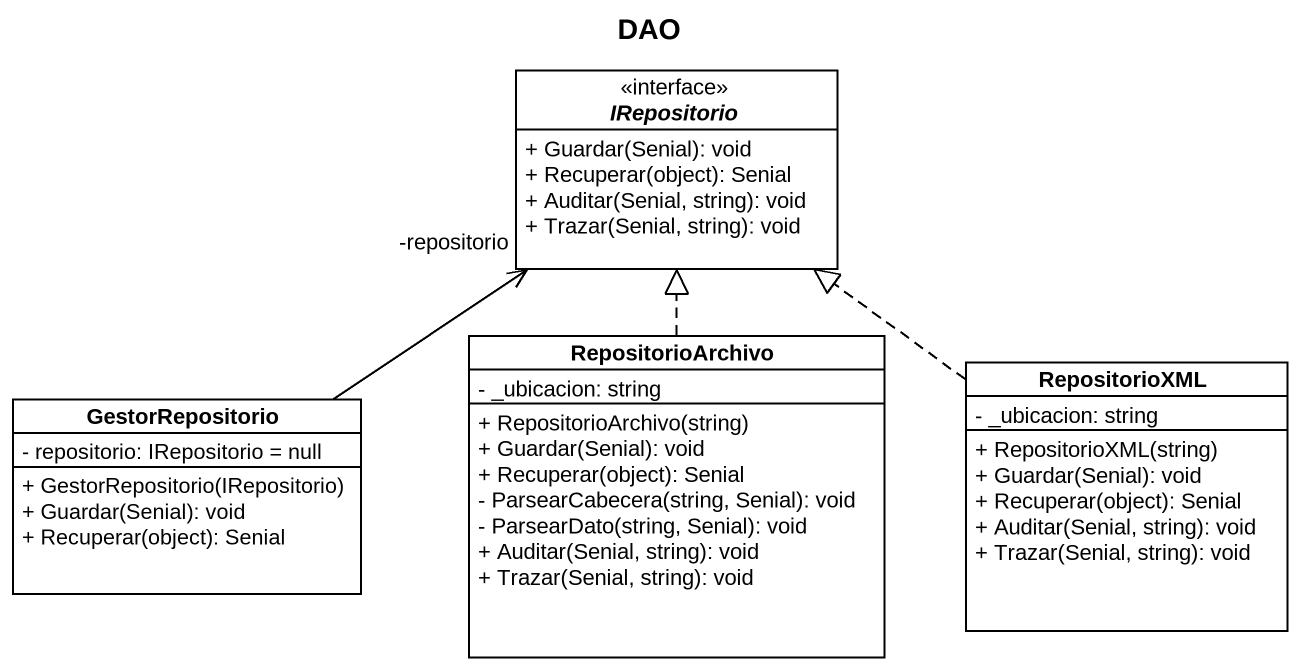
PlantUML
@startuml
title DAO
hide circle
hide empty members
skinparam classAttributeIconSize 0
interface IRepositorio {
  + Guardar(Senial): void
  + Recuperar(object): Senial
  + Auditar(Senial, string): void
  + Trazar(Senial, string): void
}
class GestorRepositorio {
  - repositorio: IRepositorio = null
  + GestorRepositorio(IRepositorio)
  + Guardar(Senial): void
  + Recuperar(object): Senial
}
class RepositorioArchivo {
  - _ubicacion: string
  + RepositorioArchivo(string)
  + Guardar(Senial): void
  + Recuperar(object): Senial
  - ParsearCabecera(string, Senial): void
  - ParsearDato(string, Senial): void
  + Auditar(Senial, string): void
  + Trazar(Senial, string): void
}
class RepositorioXML {
  - _ubicacion: string
  + RepositorioXML(string)
  + Guardar(Senial): void
  + Recuperar(object): Senial
  + Auditar(Senial, string): void
  + Trazar(Senial, string): void
}
GestorRepositorio -up-> "-repositorio" IRepositorio
RepositorioArchivo .up.|> IRepositorio
RepositorioXML .up.|> IRepositorio
@enduml
